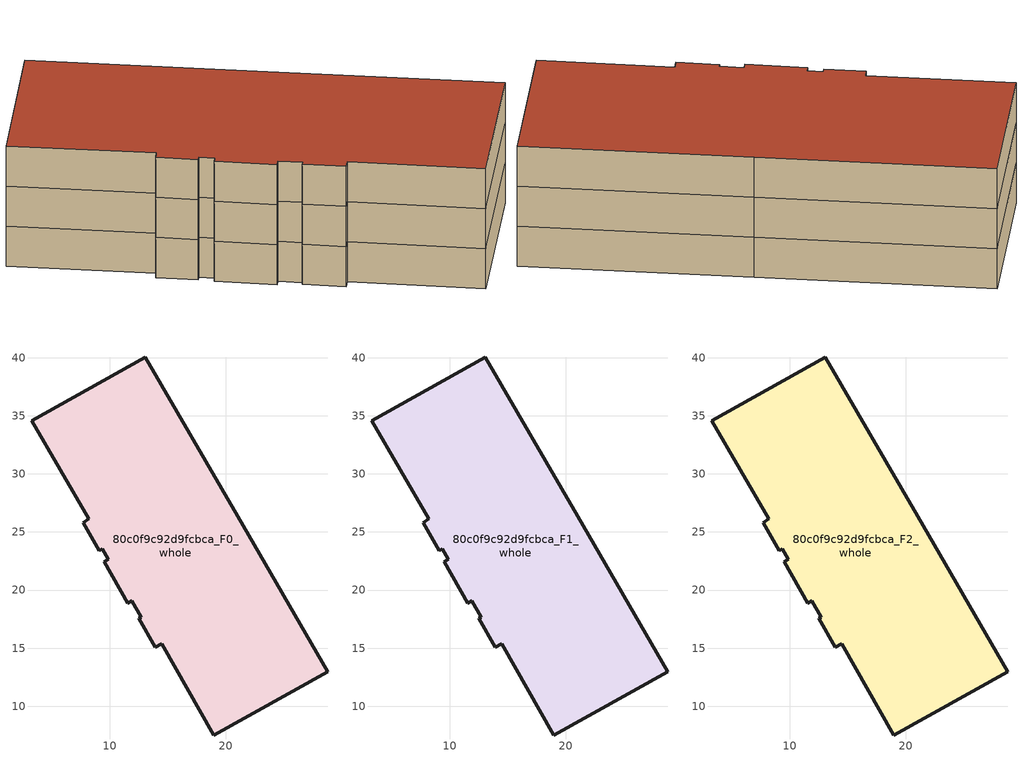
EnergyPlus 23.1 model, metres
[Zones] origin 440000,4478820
80c0f9c92d9fcbca_F0_whole
 floor ground (EU_floor_Construction): 13.07,40.06 21.01,26.35 28.76,12.96 18.95,7.53 14.47,15.39 13.92,15.07 12.51,17.56 12.71,17.67 11.91,19.07 11.53,18.85 9.5,22.42 9.88,22.64 9.36,23.55 9.09,23.4 7.72,25.81 8.2,26.13 3.28,34.59 z0
 wall outside (EU_wall_Construction): 3.28,34.59 8.2,26.13 7.72,25.81 9.09,23.4 9.36,23.55 9.88,22.64 9.5,22.42 11.53,18.85 11.91,19.07 12.71,17.67 12.51,17.56 13.92,15.07 14.47,15.39 18.95,7.53 28.76,12.96 21.01,26.35 13.07,40.06 3.28,34.59 z0:3
80c0f9c92d9fcbca_F1_whole
 floor to 80c0f9c92d9fcbca_F0_whole (EU_floor_Construction): 13.07,40.06 21.01,26.35 28.76,12.96 18.95,7.53 14.47,15.39 13.92,15.07 12.51,17.56 12.71,17.67 11.91,19.07 11.53,18.85 9.5,22.42 9.88,22.64 9.36,23.55 9.09,23.4 7.72,25.81 8.2,26.13 3.28,34.59 z3
 wall outside (EU_wall_Construction): 3.28,34.59 8.2,26.13 7.72,25.81 9.09,23.4 9.36,23.55 9.88,22.64 9.5,22.42 11.53,18.85 11.91,19.07 12.71,17.67 12.51,17.56 13.92,15.07 14.47,15.39 18.95,7.53 28.76,12.96 21.01,26.35 13.07,40.06 3.28,34.59 z3:6
80c0f9c92d9fcbca_F2_whole
 floor to 80c0f9c92d9fcbca_F1_whole (EU_floor_Construction): 13.07,40.06 21.01,26.35 28.76,12.96 18.95,7.53 14.47,15.39 13.92,15.07 12.51,17.56 12.71,17.67 11.91,19.07 11.53,18.85 9.5,22.42 9.88,22.64 9.36,23.55 9.09,23.4 7.72,25.81 8.2,26.13 3.28,34.59 z6
 wall outside (EU_wall_Construction): 3.28,34.59 8.2,26.13 7.72,25.81 9.09,23.4 9.36,23.55 9.88,22.64 9.5,22.42 11.53,18.85 11.91,19.07 12.71,17.67 12.51,17.56 13.92,15.07 14.47,15.39 18.95,7.53 28.76,12.96 21.01,26.35 13.07,40.06 3.28,34.59 z6:9
 roof outside (EU_roof_Construction): 28.76,12.96 21.01,26.35 13.07,40.06 3.28,34.59 8.2,26.13 7.72,25.81 9.09,23.4 9.36,23.55 9.88,22.64 9.5,22.42 11.53,18.85 11.91,19.07 12.71,17.67 12.51,17.56 13.92,15.07 14.47,15.39 18.95,7.53 z9
[Building]
EU S2 Campaign: North Axis=0; Terrain=City; Solar Distribution=FullExterior
[Site:Location]
Madrid: Latitude=40.5; Longitude=-3.5; Time Zone=1; Elevation=609
[SizingPeriod:WeatherFileDays]
AnnualSizingPeriod: Begin Month=1; Begin Day of Month=1; End Month=12; End Day of Month=31; Day of Week for Start Day=Monday; Use Weather File Daylight Saving Period=No; Use Weather File Rain and Snow Indicators=No
[MATERIAL]
EU_InternalMass_Material: Roughness=MediumRough; Thickness=0.1; Conductivity=1; Density=1800; Specific Heat=900; Thermal Absorptance=0.9; Solar Absorptance=0.7; Visible Absorptance=0.7
[MATERIAL:NOMASS] Roughness=MediumRough; Thermal Absorptance=0.9; Solar Absorptance=0.7; Visible Absorptance=0.7
Name | Thermal Resistance
EU_wall_NoMass | 0.419739
EU_roof_NoMass | 0.352165
EU_floor_NoMass | 0.608284
[CONSTRUCTION]
EU_wall_Construction: EU_wall_NoMass
EU_roof_Construction: EU_roof_NoMass
EU_floor_Construction: EU_floor_NoMass
EU_InternalMass_Construction: EU_InternalMass_Material
[ZONE] Type=1; Multiplier=1; Ceiling Height=autocalculate; Volume=1072.67; Floor Area=autocalculate; Part of Total Floor Area=Yes
80c0f9c92d9fcbca_F0_whole; 80c0f9c92d9fcbca_F1_whole; 80c0f9c92d9fcbca_F2_whole
[INTERNALMASS] Construction=EU_InternalMass_Construction; Surface Area=357.555
Name | Zone or ZoneList
80c0f9c92d9fcbca_F0_whole_EU_InternalMass | 80c0f9c92d9fcbca_F0_whole
80c0f9c92d9fcbca_F1_whole_EU_InternalMass | 80c0f9c92d9fcbca_F1_whole
80c0f9c92d9fcbca_F2_whole_EU_InternalMass | 80c0f9c92d9fcbca_F2_whole
[OTHEREQUIPMENT] Fuel Type=Electricity; Design Level Calculation Method=Watts/Area; Power per Zone Floor Area=1; Fraction Latent=0; Fraction Radiant=0; Fraction Lost=0; Carbon Dioxide Generation Rate=0; EndUse Subcategory=EU_Step8_InternalGains
Name | Zone or ZoneList or Space or SpaceList | Schedule
EU_Step8_InternalGain_80c0f9c92d9fcbca_F0_whole_f000 | 80c0f9c92d9fcbca_F0_whole | EU_Step8_GainSchedule_80c0f9c92d9fcbca_F0_whole_f000
EU_Step8_InternalGain_80c0f9c92d9fcbca_F1_whole_f000 | 80c0f9c92d9fcbca_F1_whole | EU_Step8_GainSchedule_80c0f9c92d9fcbca_F1_whole_f000
EU_Step8_InternalGain_80c0f9c92d9fcbca_F2_whole_f000 | 80c0f9c92d9fcbca_F2_whole | EU_Step8_GainSchedule_80c0f9c92d9fcbca_F2_whole_f000
[ZONEVENTILATION:DESIGNFLOWRATE] Schedule=EU_AlwaysOn; Design Flow Rate Calculation Method=AirChanges/Hour; Air Changes per Hour=0.703302; Ventilation Type=Natural; Fan Pressure Rise=0; Fan Total Efficiency=1; Constant Term Coefficient=1; Temperature Term Coefficient=0; Velocity Term Coefficient=0; Velocity Squared Term Coefficient=0; Minimum Indoor Temperature=-100; Maximum Indoor Temperature=100; Delta Temperature=-100; Minimum Outdoor Temperature=-100; Maximum Outdoor Temperature=100; Maximum Wind Speed=40
Name | Zone or ZoneList or Space or SpaceList
EU_ConstantAir_80c0f9c92d9fcbca_F0_whole | 80c0f9c92d9fcbca_F0_whole
EU_ConstantAir_80c0f9c92d9fcbca_F1_whole | 80c0f9c92d9fcbca_F1_whole
EU_ConstantAir_80c0f9c92d9fcbca_F2_whole | 80c0f9c92d9fcbca_F2_whole
[HVACTEMPLATE:THERMOSTAT] Constant Heating Setpoint=20; Constant Cooling Setpoint=50
EU_HeatOnly_80c0f9c92d9fcbca_F0_whole; EU_HeatOnly_80c0f9c92d9fcbca_F1_whole; EU_HeatOnly_80c0f9c92d9fcbca_F2_whole
[HVACTEMPLATE:ZONE:IDEALLOADSAIRSYSTEM] System Availability Schedule=EU_AlwaysOn; Maximum Heating Supply Air Temperature=50; Minimum Cooling Supply Air Temperature=13; Maximum Heating Supply Air Humidity Ratio=0.0156; Minimum Cooling Supply Air Humidity Ratio=0.0077; Heating Limit=NoLimit; Cooling Limit=NoLimit; Heating Availability Schedule=EU_AlwaysOn; Cooling Availability Schedule=EU_CoolingOff; Dehumidification Control Type=ConstantSensibleHeatRatio; Cooling Sensible Heat Ratio=0.7; Dehumidification Setpoint=60; Humidification Control Type=None; Humidification Setpoint=30; Outdoor Air Method=None; Outdoor Air Flow Rate per Person=0.00944; Outdoor Air Flow Rate per Zone Floor Area=0; Outdoor Air Flow Rate per Zone=0; Demand Controlled Ventilation Type=None; Outdoor Air Economizer Type=NoEconomizer; Heat Recovery Type=None; Sensible Heat Recovery Effectiveness=0.7; Latent Heat Recovery Effectiveness=0.65
Name | Template Thermostat
80c0f9c92d9fcbca_F0_whole | EU_HeatOnly_80c0f9c92d9fcbca_F0_whole
80c0f9c92d9fcbca_F1_whole | EU_HeatOnly_80c0f9c92d9fcbca_F1_whole
80c0f9c92d9fcbca_F2_whole | EU_HeatOnly_80c0f9c92d9fcbca_F2_whole
[SIZING:ZONE] Zone Cooling Design Supply Air Temperature Input Method=SupplyAirTemperature; Zone Cooling Design Supply Air Temperature=13; Zone Heating Design Supply Air Temperature Input Method=SupplyAirTemperature; Zone Heating Design Supply Air Temperature=50; Zone Cooling Design Supply Air Humidity Ratio=0.008; Zone Heating Design Supply Air Humidity Ratio=0.008; Cooling Design Air Flow Method=DesignDay; Cooling Design Air Flow Rate=0; Cooling Minimum Air Flow per Zone Floor Area=0.000762; Cooling Minimum Air Flow=0; Cooling Minimum Air Flow Fraction=0.2; Heating Design Air Flow Method=DesignDay; Heating Design Air Flow Rate=0; Heating Maximum Air Flow per Zone Floor Area=0.002032; Heating Maximum Air Flow=0.141576; Heating Maximum Air Flow Fraction=0.3; Account for Dedicated Outdoor Air System=No; Dedicated Outdoor Air System Control Strategy=NeutralSupplyAir; Dedicated Outdoor Air Low Setpoint Temperature for Design=autosize; Dedicated Outdoor Air High Setpoint Temperature for Design=autosize; Zone Load Sizing Method=Sensible Load Only No Latent Load; Zone Latent Cooling Design Supply Air Humidity Ratio Input Method=HumidityRatioDifference; Zone Cooling Design Supply Air Humidity Ratio Difference=0.005; Zone Latent Heating Design Supply Air Humidity Ratio Input Method=HumidityRatioDifference; Zone Humidification Design Supply Air Humidity Ratio Difference=0.005
80c0f9c92d9fcbca_F0_whole; 80c0f9c92d9fcbca_F1_whole; 80c0f9c92d9fcbca_F2_whole
[SCHEDULE:CONSTANT]
Name | Hourly Value
EU_AlwaysOn | 1
EU_CoolingOff | 0
[SCHEDULE:FILE] Column Number=1; Rows to Skip at Top=0; Number of Hours of Data=8760; Column Separator=Comma; Interpolate to Timestep=No; Minutes per Item=60; Adjust Schedule for Daylight Savings=Yes
Name | File
EU_Step8_GainSchedule_80c0f9c92d9fcbca_F0_whole_f000 | C:\Users\o_iseri\Desktop\OpenUBEM\openubem\outputs\eu_evidence\EU-11\ES-MAD-BERRUGUETE\idfs\80c0f9c92d9fcbca\80c0f9c92d9fcbca_F0_whole_f000_gain.csv
EU_Step8_GainSchedule_80c0f9c92d9fcbca_F1_whole_f000 | C:\Users\o_iseri\Desktop\OpenUBEM\openubem\outputs\eu_evidence\EU-11\ES-MAD-BERRUGUETE\idfs\80c0f9c92d9fcbca\80c0f9c92d9fcbca_F1_whole_f000_gain.csv
EU_Step8_GainSchedule_80c0f9c92d9fcbca_F2_whole_f000 | C:\Users\o_iseri\Desktop\OpenUBEM\openubem\outputs\eu_evidence\EU-11\ES-MAD-BERRUGUETE\idfs\80c0f9c92d9fcbca\80c0f9c92d9fcbca_F2_whole_f000_gain.csv
